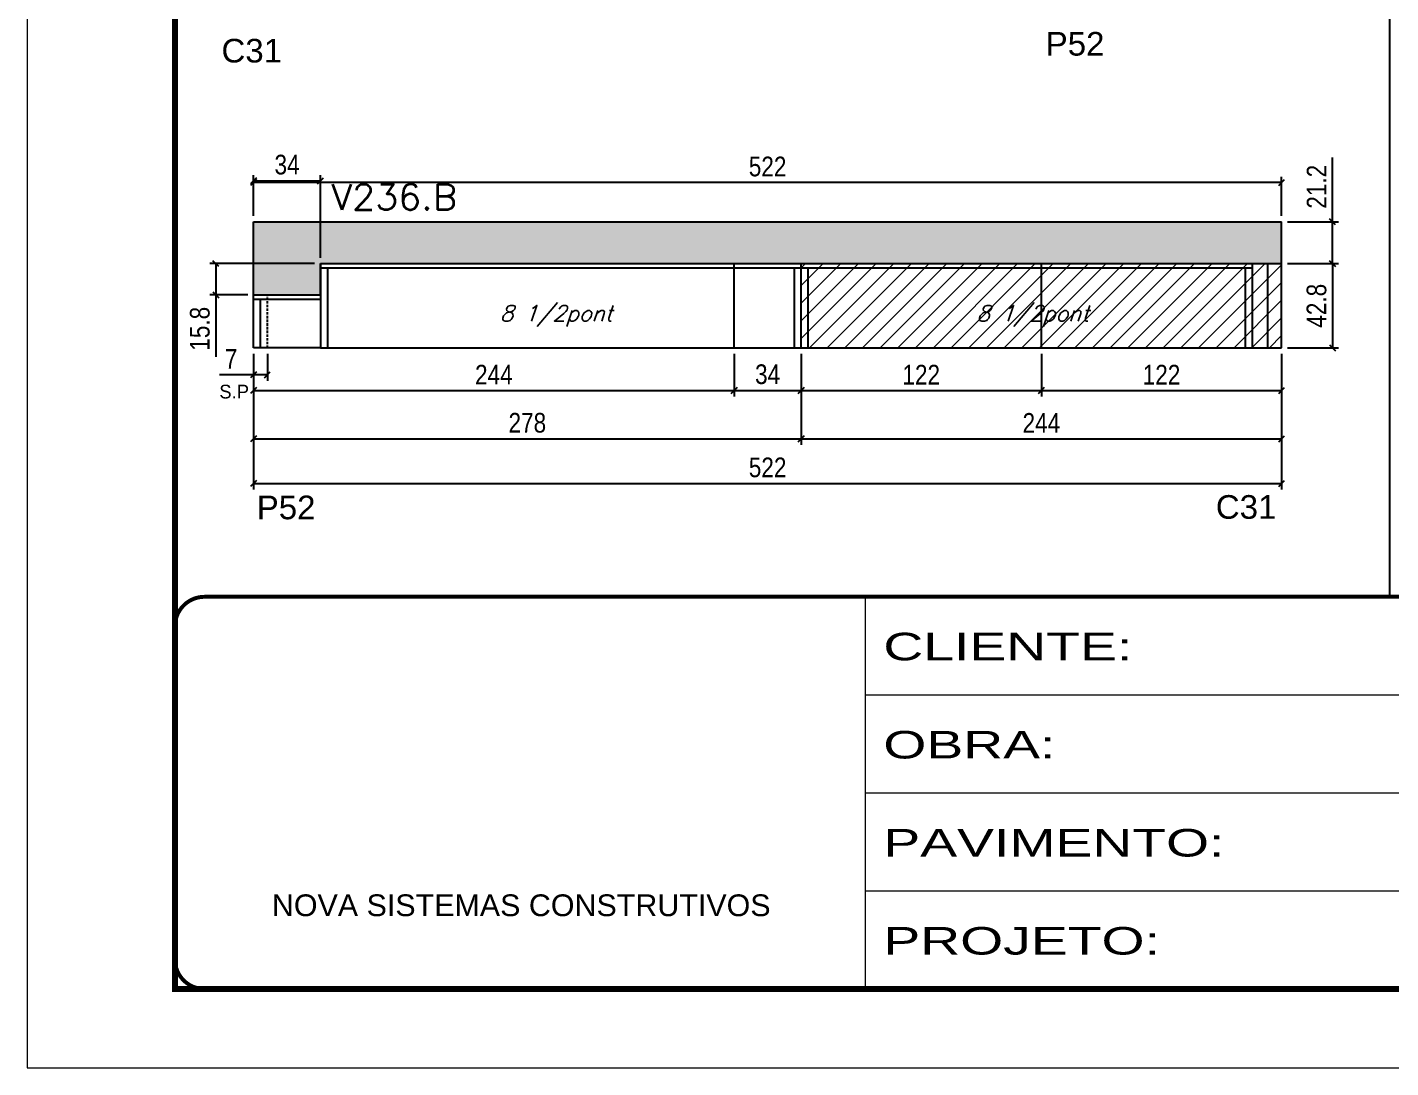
# Model space of a CAD drawing. Extents: x 137137 to 143418, y 10464 to 34486.
# Drawn here: x 138736 to 139428, y 28841 to 29370 of the extents above; entities that cross this region are included whole.
import ezdxf

# ---------------------------------------------------------------- set-up
doc = ezdxf.new("R2010")
doc.units = 0
for name, pattern in [('CONTINUO', [0]), ('DASHED', [0.75, 0.5, -0.25]), ('HIDDEN', [0.375, 0.25, -0.125])]:
    doc.linetypes.add(name, pattern=pattern)
for name, color, linetype in [('5', 5, 'Continuous'), ('COTA', 241, 'Continuous'), ('Painéis', 200, 'Continuous'), ('SARR_2.2x7', 40, 'Continuous'), ('SARR_3.5x7', 81, 'Continuous'), ('texto', 7, 'Continuous')]:
    doc.layers.add(name, color=color, linetype=linetype)
for name, color, linetype, lineweight in [('Folhas', 255, 'Continuous', 9), ('Hachura', 251, 'Continuous', 9), ('SARRAFO DE PRESSAO', 251, 'DASHED', 9), ('Texto Seção', 7, 'Continuous', 15)]:
    doc.layers.add(name, color=color, linetype=linetype, lineweight=lineweight)
doc.styles.add('ARIAL', font='arial.ttf')
doc.styles.add('COTA TECNICA', font='techl___.ttf', dxfattribs={"height": 10})
doc.styles.add('REGUA-120', font='ROMANS.shx', dxfattribs={"height": 15})
doc.styles.add('Romans', font='romans.shx')
doc.styles.add('ROMAS860', font='ROMAS860.SHX')
doc.styles.get("Standard").update_dxf_attribs({"font": 'arial.ttf'})
doc.styles.add('Tecnologia', font='')
doc.styles.get('Tecnologia').set_extended_font_data('Forgotten Futurist')
doc.dimstyles.new('PAINEL', dxfattribs={"dimtxt": 10, "dimasz": 3, "dimexe": 3, "dimexo": 3, "dimgap": 3, "dimtad": 1, "dimdec": 1, "dimzin": 12, "dimdsep": 46, "dimtxsty": 'COTA TECNICA', "dimblk1": 'OBLIQUE', "dimblk2": 'OBLIQUE', "dimsah": 1, "dimcen": 0.9, "dimclrd": 4, "dimclre": 4, "dimclrt": 240, "dimadec": 1, "dimazin": 3, "dimtfac": 1, "dimtdec": 1, "dimtmove": 0, "dimatfit": 3, "dimfxl": 1, "dimtolj": 1, "dimtzin": 12, "dimarcsym": 0})
pattern_1 = [(45, (-1537.1244, 0), (-4.49012806, 4.49012806), [])]

# ---------------------------------------------------------------- blocks, each defined once
blk = doc.blocks.new('9999999999')
at = {"color": 30, "linetype": 'CONTINUO'}
for p, q in [((98564.56, 34230.21), (98564.56, 34429.45)), ((98564.56, 34379.64), (99583.98, 34379.64)), ((98564.56, 34329.83), (99487.98, 34329.83)), ((98564.56, 34280.02), (99487.98, 34280.02))]:
    blk.add_line(p, q, dxfattribs=at)
at = {"color": 30, "linetype": 'CONTINUO', "const_width": 2}
blk.add_lwpolyline([(99583.98, 34230.21), (99583.98, 34414.45, 0.414214), (99568.98, 34429.45), (98228.98, 34429.45, 0.414214), (98213.98, 34414.45), (98213.98, 34245.21, 0.414214), (98228.98, 34230.21), (99583.98, 34230.21)], format="xyb", dxfattribs=at)
at = {"layer": 'Folhas'}
blk.add_lwpolyline([(98138.98, 34190.21), (99623.98, 34190.21), (99623.98, 35240.21), (98138.98, 35240.21)], close=True, dxfattribs=at)
at = {"layer": 'Folhas', "color": 30, "const_width": 3}
blk.add_lwpolyline([(98213.98, 34230.21), (99583.98, 34230.21), (99583.98, 35200.21), (98213.98, 35200.21)], close=True, dxfattribs=at)
at = {"color": 7, "linetype": 'Continuous', "ltscale": 5, "style": 'ARIAL'}
blk.add_text('NOVA SISTEMAS CONSTRUTIVOS', height=11.0592, dxfattribs=at).set_placement((98263.19, 34267.21))
at = {"layer": 'Folhas', "color": 7, "style": 'Tecnologia', "width": 1.5}
for s, p in [('CLIENTE:', (98573.65, 34397.17)), ('OBRA:', (98573.65, 34347.31)), ('PAVIMENTO:', (98573.65, 34297.5)), ('PROJETO:', (98573.65, 34247.69))]:
    blk.add_text(s, height=14, dxfattribs=at).set_placement(p)
blk = doc.blocks.new('_Oblique')
at = {"color": 0, "linetype": 'ByBlock', "lineweight": -2}
blk.add_line((-0.5, -0.5), (0.5, 0.5), dxfattribs=at)
blk = doc.blocks.new('*D5842')
at = {"layer": 'COTA', "color": 4, "linetype": 'ByBlock', "lineweight": -2, "transparency": 16777216}
for p, q in [((138850.7, 29204.17), (138850.7, 29157.97)), ((139128.7, 29204.17), (139128.7, 29157.97)), ((138850.7, 29160.97), (139128.7, 29160.97))]:
    blk.add_line(p, q, dxfattribs=at)
at = {"layer": 'Defpoints', "color": 0, "linetype": 'ByBlock', "transparency": 16777216}
for p in [(138850.7, 29207.17), (139128.7, 29207.17), (139128.7, 29160.97)]:
    blk.add_point(p, dxfattribs=at)
at = {"layer": 'COTA', "color": 4, "linetype": 'ByBlock', "lineweight": -2, "transparency": 16777216, "xscale": 3, "yscale": 3, "zscale": 3, "rotation": 180}
blk.add_blockref('_Oblique', (138850.7, 29160.97), dxfattribs=at)
at = {"layer": 'COTA', "color": 4, "linetype": 'ByBlock', "lineweight": -2, "transparency": 16777216, "xscale": 3, "yscale": 3, "zscale": 3}
blk.add_blockref('_Oblique', (139128.7, 29160.97), dxfattribs=at)
at = {"layer": 'COTA', "color": 240, "linetype": 'ByBlock', "transparency": 16777216, "insert": (138989.7, 29169.07), "char_height": 10, "attachment_point": 5, "style": 'COTA TECNICA'}
blk.add_mtext('\\A1;278', dxfattribs=at)
blk = doc.blocks.new('*D5843')
at = {"layer": 'COTA', "color": 4, "linetype": 'ByBlock', "lineweight": -2, "transparency": 16777216}
for p, q in [((139128.7, 29204.17), (139128.7, 29157.97)), ((139372.7, 29204.17), (139372.7, 29157.97)), ((139128.7, 29160.97), (139372.7, 29160.97))]:
    blk.add_line(p, q, dxfattribs=at)
at = {"layer": 'Defpoints', "color": 0, "linetype": 'ByBlock', "transparency": 16777216}
for p in [(139128.7, 29207.17), (139372.7, 29207.17), (139372.7, 29160.97)]:
    blk.add_point(p, dxfattribs=at)
at = {"layer": 'COTA', "color": 4, "linetype": 'ByBlock', "lineweight": -2, "transparency": 16777216, "xscale": 3, "yscale": 3, "zscale": 3, "rotation": 180}
blk.add_blockref('_Oblique', (139128.7, 29160.97), dxfattribs=at)
at = {"layer": 'COTA', "color": 4, "linetype": 'ByBlock', "lineweight": -2, "transparency": 16777216, "xscale": 3, "yscale": 3, "zscale": 3}
blk.add_blockref('_Oblique', (139372.7, 29160.97), dxfattribs=at)
at = {"layer": 'COTA', "color": 240, "linetype": 'ByBlock', "transparency": 16777216, "insert": (139250.7, 29169.05), "char_height": 10, "attachment_point": 5, "style": 'COTA TECNICA'}
blk.add_mtext('\\A1;244', dxfattribs=at)
blk = doc.blocks.new('*D5844')
at = {"layer": 'COTA', "color": 4, "linetype": 'ByBlock', "lineweight": -2, "transparency": 16777216}
for p, q in [((139375.7, 29249.97), (139401.53, 29249.97)), ((139398.53, 29249.97), (139398.53, 29207.17)), ((139375.7, 29207.17), (139401.53, 29207.17))]:
    blk.add_line(p, q, dxfattribs=at)
at = {"layer": 'Defpoints', "color": 0, "linetype": 'ByBlock', "transparency": 16777216}
for p in [(139372.7, 29249.97), (139372.7, 29207.17), (139398.53, 29207.17)]:
    blk.add_point(p, dxfattribs=at)
at = {"layer": 'COTA', "color": 4, "linetype": 'ByBlock', "lineweight": -2, "transparency": 16777216, "xscale": 3, "yscale": 3, "zscale": 3}
for p, rotation in [((139398.53, 29249.97), 90), ((139398.53, 29207.17), 270)]:
    blk.add_blockref('_Oblique', p, dxfattribs=dict(at, rotation=rotation))
at = {"layer": 'COTA', "color": 240, "linetype": 'ByBlock', "transparency": 16777216, "insert": (139390.44, 29228.57), "char_height": 10, "attachment_point": 5, "rotation": 90, "style": 'COTA TECNICA'}
blk.add_mtext('\\A1;42.8', dxfattribs=at)
blk = doc.blocks.new('*D5845')
at = {"layer": 'COTA', "color": 4, "linetype": 'ByBlock', "lineweight": -2, "transparency": 16777216}
for p, q in [((139398.53, 29271.17), (139398.53, 29303.9)), ((139375.7, 29271.17), (139401.53, 29271.17)), ((139398.53, 29249.97), (139398.53, 29271.17)), ((139375.7, 29249.97), (139401.53, 29249.97))]:
    blk.add_line(p, q, dxfattribs=at)
at = {"layer": 'Defpoints', "color": 0, "linetype": 'ByBlock', "transparency": 16777216}
for p in [(139372.7, 29271.17), (139398.53, 29271.17), (139372.7, 29249.97)]:
    blk.add_point(p, dxfattribs=at)
at = {"layer": 'COTA', "color": 4, "linetype": 'ByBlock', "lineweight": -2, "transparency": 16777216, "xscale": 3, "yscale": 3, "zscale": 3}
for p, rotation in [((139398.53, 29271.17), 90), ((139398.53, 29249.97), 270)]:
    blk.add_blockref('_Oblique', p, dxfattribs=dict(at, rotation=rotation))
at = {"layer": 'COTA', "color": 240, "linetype": 'ByBlock', "transparency": 16777216, "insert": (139390.47, 29289.03), "char_height": 10, "attachment_point": 5, "rotation": 90, "style": 'COTA TECNICA'}
blk.add_mtext('\\A1;21.2', dxfattribs=at)
blk = doc.blocks.new('*D5846')
at = {"layer": 'COTA', "color": 4, "linetype": 'ByBlock', "lineweight": -2, "transparency": 16777216}
for p, q in [((138850.7, 29204.17), (138850.7, 29135.28)), ((139372.7, 29204.17), (139372.7, 29135.28)), ((138850.7, 29138.28), (139372.7, 29138.28))]:
    blk.add_line(p, q, dxfattribs=at)
at = {"layer": 'Defpoints', "color": 0, "linetype": 'ByBlock', "transparency": 16777216}
for p in [(138850.7, 29207.17), (139372.7, 29207.17), (139372.7, 29138.28)]:
    blk.add_point(p, dxfattribs=at)
at = {"layer": 'COTA', "color": 4, "linetype": 'ByBlock', "lineweight": -2, "transparency": 16777216, "xscale": 3, "yscale": 3, "zscale": 3, "rotation": 180}
blk.add_blockref('_Oblique', (138850.7, 29138.28), dxfattribs=at)
at = {"layer": 'COTA', "color": 4, "linetype": 'ByBlock', "lineweight": -2, "transparency": 16777216, "xscale": 3, "yscale": 3, "zscale": 3}
blk.add_blockref('_Oblique', (139372.7, 29138.28), dxfattribs=at)
at = {"layer": 'COTA', "color": 240, "linetype": 'ByBlock', "transparency": 16777216, "insert": (139111.7, 29146.39), "char_height": 10, "attachment_point": 5, "style": 'COTA TECNICA'}
blk.add_mtext('\\A1;522', dxfattribs=at)
blk = doc.blocks.new('*D5873')
at = {"layer": 'COTA', "color": 4, "linetype": 'ByBlock', "lineweight": -2, "transparency": 16777216}
for p, q in [((139128.7, 29204.17), (139128.7, 29182.5)), ((139250.7, 29204.17), (139250.7, 29182.5)), ((139128.7, 29185.5), (139250.7, 29185.5))]:
    blk.add_line(p, q, dxfattribs=at)
at = {"layer": 'Defpoints', "color": 0, "linetype": 'ByBlock', "transparency": 16777216}
for p in [(139128.7, 29207.17), (139250.7, 29207.17), (139250.7, 29185.5)]:
    blk.add_point(p, dxfattribs=at)
at = {"layer": 'COTA', "color": 4, "linetype": 'ByBlock', "lineweight": -2, "transparency": 16777216, "xscale": 3, "yscale": 3, "zscale": 3, "rotation": 180}
blk.add_blockref('_Oblique', (139128.7, 29185.5), dxfattribs=at)
at = {"layer": 'COTA', "color": 4, "linetype": 'ByBlock', "lineweight": -2, "transparency": 16777216, "xscale": 3, "yscale": 3, "zscale": 3}
blk.add_blockref('_Oblique', (139250.7, 29185.5), dxfattribs=at)
at = {"layer": 'COTA', "color": 240, "linetype": 'ByBlock', "transparency": 16777216, "insert": (139189.7, 29193.56), "char_height": 10, "attachment_point": 5, "style": 'COTA TECNICA'}
blk.add_mtext('\\A1;122', dxfattribs=at)
blk = doc.blocks.new('*D5874')
at = {"layer": 'COTA', "color": 4, "linetype": 'ByBlock', "lineweight": -2, "transparency": 16777216}
for p, q in [((139250.7, 29204.17), (139250.7, 29182.5)), ((139372.7, 29204.17), (139372.7, 29182.5)), ((139250.7, 29185.5), (139372.7, 29185.5))]:
    blk.add_line(p, q, dxfattribs=at)
at = {"layer": 'Defpoints', "color": 0, "linetype": 'ByBlock', "transparency": 16777216}
for p in [(139250.7, 29207.17), (139372.7, 29207.17), (139372.7, 29185.5)]:
    blk.add_point(p, dxfattribs=at)
at = {"layer": 'COTA', "color": 4, "linetype": 'ByBlock', "lineweight": -2, "transparency": 16777216, "xscale": 3, "yscale": 3, "zscale": 3, "rotation": 180}
blk.add_blockref('_Oblique', (139250.7, 29185.5), dxfattribs=at)
at = {"layer": 'COTA', "color": 4, "linetype": 'ByBlock', "lineweight": -2, "transparency": 16777216, "xscale": 3, "yscale": 3, "zscale": 3}
blk.add_blockref('_Oblique', (139372.7, 29185.5), dxfattribs=at)
at = {"layer": 'COTA', "color": 240, "linetype": 'ByBlock', "transparency": 16777216, "insert": (139311.7, 29193.56), "char_height": 10, "attachment_point": 5, "style": 'COTA TECNICA'}
blk.add_mtext('\\A1;122', dxfattribs=at)
blk = doc.blocks.new('*D6077')
at = {"layer": 'COTA', "color": 4, "linetype": 'ByBlock', "lineweight": -2, "transparency": 16777216}
for p, q in [((138850.7, 29204.17), (138850.7, 29190.5)), ((138857.7, 29204.17), (138857.7, 29190.5)), ((138850.7, 29193.5), (138833.4, 29193.5)), ((138857.7, 29193.5), (138850.7, 29193.5))]:
    blk.add_line(p, q, dxfattribs=at)
at = {"layer": 'Defpoints', "color": 0, "linetype": 'ByBlock', "transparency": 16777216}
for p in [(138850.7, 29207.17), (138857.7, 29207.17), (138857.7, 29193.5)]:
    blk.add_point(p, dxfattribs=at)
at = {"layer": 'COTA', "color": 4, "linetype": 'ByBlock', "lineweight": -2, "transparency": 16777216, "xscale": 3, "yscale": 3, "zscale": 3, "rotation": 180}
blk.add_blockref('_Oblique', (138850.7, 29193.5), dxfattribs=at)
at = {"layer": 'COTA', "color": 4, "linetype": 'ByBlock', "lineweight": -2, "transparency": 16777216, "xscale": 3, "yscale": 3, "zscale": 3}
blk.add_blockref('_Oblique', (138857.7, 29193.5), dxfattribs=at)
at = {"layer": 'COTA', "color": 240, "linetype": 'ByBlock', "transparency": 16777216, "insert": (138839.27, 29201.58), "char_height": 10, "attachment_point": 5, "style": 'COTA TECNICA'}
blk.add_mtext('\\A1;7', dxfattribs=at)
blk = doc.blocks.new('*D6247')
at = {"layer": 'COTA', "color": 4, "lineweight": -2, "transparency": 16777216}
for p, q in [((138850.7, 29204.17), (138850.7, 29182.5)), ((139094.7, 29204.17), (139094.7, 29182.5)), ((138850.7, 29185.5), (139094.7, 29185.5))]:
    blk.add_line(p, q, dxfattribs=at)
at = {"layer": 'Defpoints', "color": 0, "transparency": 16777216}
for p in [(138850.7, 29207.17), (139094.7, 29207.17), (139094.7, 29185.5)]:
    blk.add_point(p, dxfattribs=at)
at = {"layer": 'COTA', "color": 4, "lineweight": -2, "transparency": 16777216, "xscale": 3, "yscale": 3, "zscale": 3, "rotation": 180}
blk.add_blockref('_Oblique', (138850.7, 29185.5), dxfattribs=at)
at = {"layer": 'COTA', "color": 4, "lineweight": -2, "transparency": 16777216, "xscale": 3, "yscale": 3, "zscale": 3}
blk.add_blockref('_Oblique', (139094.7, 29185.5), dxfattribs=at)
at = {"layer": 'COTA', "color": 240, "transparency": 16777216, "insert": (138972.7, 29193.57), "char_height": 10, "attachment_point": 5, "style": 'COTA TECNICA'}
blk.add_mtext('\\A1;244', dxfattribs=at)
blk = doc.blocks.new('*D6248')
at = {"layer": 'COTA', "color": 4, "lineweight": -2, "transparency": 16777216}
for p, q in [((139094.7, 29204.17), (139094.7, 29182.5)), ((139128.7, 29204.17), (139128.7, 29182.5)), ((139094.7, 29185.5), (139128.7, 29185.5))]:
    blk.add_line(p, q, dxfattribs=at)
at = {"layer": 'Defpoints', "color": 0, "transparency": 16777216}
for p in [(139094.7, 29207.17), (139128.7, 29207.17), (139128.7, 29185.5)]:
    blk.add_point(p, dxfattribs=at)
at = {"layer": 'COTA', "color": 4, "lineweight": -2, "transparency": 16777216, "xscale": 3, "yscale": 3, "zscale": 3, "rotation": 180}
blk.add_blockref('_Oblique', (139094.7, 29185.5), dxfattribs=at)
at = {"layer": 'COTA', "color": 4, "lineweight": -2, "transparency": 16777216, "xscale": 3, "yscale": 3, "zscale": 3}
blk.add_blockref('_Oblique', (139128.7, 29185.5), dxfattribs=at)
at = {"layer": 'COTA', "color": 240, "transparency": 16777216, "insert": (139111.7, 29193.72), "char_height": 10, "attachment_point": 5, "style": 'COTA TECNICA'}
blk.add_mtext('\\A1;34', dxfattribs=at)
blk = doc.blocks.new('*D6249')
at = {"layer": 'COTA', "color": 4, "lineweight": -2, "transparency": 16777216}
for p, q in [((138881.7, 29249.97), (138828.57, 29249.97)), ((138831.57, 29249.97), (138831.57, 29234.17)), ((138847.7, 29234.17), (138828.57, 29234.17)), ((138831.57, 29234.17), (138831.57, 29202.59))]:
    blk.add_line(p, q, dxfattribs=at)
at = {"layer": 'Defpoints', "color": 0, "transparency": 16777216}
for p in [(138884.7, 29249.97), (138831.57, 29234.17), (138850.7, 29234.17)]:
    blk.add_point(p, dxfattribs=at)
at = {"layer": 'COTA', "color": 4, "lineweight": -2, "transparency": 16777216, "xscale": 3, "yscale": 3, "zscale": 3}
for p, rotation in [((138831.57, 29249.97), 90), ((138831.57, 29234.17), 270)]:
    blk.add_blockref('_Oblique', p, dxfattribs=dict(at, rotation=rotation))
at = {"layer": 'COTA', "color": 240, "transparency": 16777216, "insert": (138823.44, 29216.88), "char_height": 10, "attachment_point": 5, "rotation": 90, "style": 'COTA TECNICA'}
blk.add_mtext('\\A1;15.8', dxfattribs=at)
blk = doc.blocks.new('*D6078')
at = {"layer": 'COTA', "color": 4, "lineweight": -2, "transparency": 16777216}
for p, q in [((138850.7, 29274.17), (138850.7, 29294.99)), ((138850.7, 29291.99), (138884.7, 29291.99)), ((138884.7, 29252.97), (138884.7, 29294.99))]:
    blk.add_line(p, q, dxfattribs=at)
at = {"layer": 'Defpoints', "color": 0, "transparency": 16777216}
for p in [(138884.7, 29291.99), (138850.7, 29271.17), (138884.7, 29249.97)]:
    blk.add_point(p, dxfattribs=at)
at = {"layer": 'COTA', "color": 4, "lineweight": -2, "transparency": 16777216, "xscale": 3, "yscale": 3, "zscale": 3, "rotation": 180}
blk.add_blockref('_Oblique', (138850.7, 29291.99), dxfattribs=at)
at = {"layer": 'COTA', "color": 4, "lineweight": -2, "transparency": 16777216, "xscale": 3, "yscale": 3, "zscale": 3}
blk.add_blockref('_Oblique', (138884.7, 29291.99), dxfattribs=at)
at = {"layer": 'COTA', "color": 240, "transparency": 16777216, "insert": (138867.7, 29300.21), "char_height": 10, "attachment_point": 5, "style": 'COTA TECNICA'}
blk.add_mtext('\\A1;34', dxfattribs=at)
blk = doc.blocks.new('*D6320')
at = {"layer": 'COTA', "color": 4, "lineweight": -2, "ltscale": 25, "transparency": 16777216}
for p, q in [((138850.7, 29274.17), (138850.7, 29294.14)), ((139372.7, 29291.14), (138850.7, 29291.14)), ((139372.7, 29274.17), (139372.7, 29294.14))]:
    blk.add_line(p, q, dxfattribs=at)
at = {"layer": 'Defpoints', "color": 0, "ltscale": 25, "transparency": 16777216}
for p in [(138850.7, 29291.14), (138850.7, 29271.17), (139372.7, 29271.17)]:
    blk.add_point(p, dxfattribs=at)
at = {"layer": 'COTA', "color": 4, "lineweight": -2, "ltscale": 25, "transparency": 16777216, "xscale": 3, "yscale": 3, "zscale": 3, "rotation": 180}
blk.add_blockref('_Oblique', (138850.7, 29291.14), dxfattribs=at)
at = {"layer": 'COTA', "color": 4, "lineweight": -2, "ltscale": 25, "transparency": 16777216, "xscale": 3, "yscale": 3, "zscale": 3}
blk.add_blockref('_Oblique', (139372.7, 29291.14), dxfattribs=at)
at = {"layer": 'COTA', "color": 240, "ltscale": 25, "transparency": 16777216, "insert": (139111.7, 29299.25), "char_height": 10, "attachment_point": 5, "style": 'COTA TECNICA'}
blk.add_mtext('\\A1;522', dxfattribs=at)

msp = doc.modelspace()

# ---------------------------------------------------------------- hatches: boundary and pattern name
at = {"layer": 'COTA', "linetype": 'ByBlock'}
h = msp.add_hatch(dxfattribs=at)
h.set_pattern_fill('AR-CONC', color=256, scale=0.03)
h.set_pattern_definition([(50, (-3170, 0), (5.46554007, -0.47817257), [0.5715, -6.2865]), (355, (-3170, 0), (-1.05730264, 5.73170536), [0.4572, -5.02921753]), (100.4514447, (-3169.5445, -0.04), (4.40823741, 5.25353256), [0.48570026, -5.34270734]), (46.1842, (-3170, 1.524), (8.13237123, -1.26126984), [0.85725, -9.42975]), (96.6355576, (-3169.322, 1.419), (7.122124, 7.42278374), [0.7285507, -8.01406824]), (351.184151, (-3170, 1.524), (7.122124, 7.42278374), [0.685799, -7.54379196]), (21, (-3169.238, 1.143), (4.54843174, -3.06795595), [0.5715, -6.2865]), (326, (-3169.238, 1.143), (1.85406085, 5.52563898), [0.4572, -5.0292]), (71.451445, (-3168.859, 0.8873), (6.40249258, 2.45768307), [0.48570026, -5.34269813]), (37.5, (-3170, 0), (0.092658098, 2.536651166), [0, -4.96824, 0, -5.1054, 0, -5.04825]), (7.5, (-3170, 0), (2.004589875, 3.005417245), [0, -2.91084, 0, -4.85394, 0, -1.92405]), (327.5, (-3171.6993, 0), (4.067717855, -0.17186232), [0, -1.905, 0, -5.9436, 0, -7.8867]), (317.5, (-3172.4613, 0), (4.44387544, 0.76279473), [0, -2.4765, 0, -3.94716, 0, -5.6007])])
h.paths.add_polyline_path([(138884.7, 29249.97), (139372.7, 29249.97), (139372.7, 29271.17), (138850.7, 29271.17), (138850.7, 29234.17), (138884.7, 29234.17)])
at = {"layer": 'Hachura', "linetype": 'ByBlock'}
h = msp.add_hatch(dxfattribs=at)
h.set_pattern_fill('ANSI31', color=256, scale=2)
h.set_pattern_definition(pattern_1)
h.paths.add_polyline_path([(139250.7, 29249.97), (139128.7, 29249.97), (139128.7, 29207.17), (139250.7, 29207.17)])
h = msp.add_hatch(dxfattribs=at)
h.set_pattern_fill('ANSI31', color=256, scale=2)
h.set_pattern_definition(pattern_1)
h.paths.add_polyline_path([(139372.7, 29249.97), (139250.7, 29249.97), (139250.7, 29207.17), (139372.7, 29207.17)])

# ---------------------------------------------------------------- linework, layer by layer
at = {"layer": 'COTA', "linetype": 'ByBlock'}
for p, q in [((139427.54, 29851.48), (139427.54, 29080.72)), ((138850.7, 29271.17), (139372.7, 29271.17)), ((138850.7, 29234.17), (138850.7, 29271.17)), ((139372.7, 29249.97), (139372.7, 29271.17))]:
    msp.add_line(p, q, dxfattribs=at)
at = {"layer": 'Painéis', "linetype": 'ByBlock'}
for p, q in [((138884.7, 29249.97), (139372.7, 29249.97)), ((138884.7, 29234.17), (138884.7, 29249.97)), ((139128.7, 29207.17), (139128.7, 29249.97)), ((139250.7, 29207.17), (139250.7, 29249.97)), ((139372.7, 29207.17), (139372.7, 29249.97)), ((138884.7, 29207.17), (139372.7, 29207.17))]:
    msp.add_line(p, q, dxfattribs=at)
at = {"layer": 'Painéis'}
for p, q in [((139094.7, 29207.17), (139094.7, 29249.97)), ((138850.7, 29207.17), (138850.7, 29234.17)), ((138850.7, 29234.17), (138884.7, 29234.17)), ((138884.7, 29207.17), (138850.7, 29207.17))]:
    msp.add_line(p, q, dxfattribs=at)
at = {"layer": 'SARR_2.2x7', "linetype": 'Continuous'}
for p, q in [((139365.7, 29207.17), (139365.7, 29249.97)), ((138884.7, 29247.77), (139128.7, 29247.77)), ((139128.7, 29247.77), (139357.7, 29247.77)), ((138850.7, 29231.97), (138884.7, 29231.97))]:
    msp.add_line(p, q, dxfattribs=at)
at = {"layer": 'SARR_2.2x7', "linetype": 'HIDDEN', "ltscale": 5}
msp.add_line((138857.7, 29207.17), (138857.7, 29234.17), dxfattribs=at)
at = {"layer": 'SARR_3.5x7'}
for p, q in [((138884.7, 29249.97), (138884.7, 29207.17)), ((139357.7, 29249.97), (139357.7, 29207.17)), ((138888.2, 29247.77), (138888.2, 29207.17)), ((139125.2, 29247.77), (139125.2, 29207.17)), ((139132.2, 29247.77), (139132.2, 29207.17)), ((139354.2, 29247.77), (139354.2, 29207.17)), ((138854.2, 29207.17), (138854.2, 29231.97))]:
    msp.add_line(p, q, dxfattribs=at)

# ---------------------------------------------------------------- block references
at = {"layer": 'SARRAFO DE PRESSAO', "color": 6, "linetype": 'ByBlock'}
msp.add_blockref('9999999999', (40596.81, -5348.73), dxfattribs=at)

# ---------------------------------------------------------------- texts
at = {"layer": '5', "linetype": 'Continuous'}
for s, p in [('P52', (139252.9, 29355.65)), ('C31', (138834.4, 29352.15)), ('P52', (138852.3, 29120.12)), ('C31', (139339.28, 29120.36))]:
    msp.add_text(s, height=12, rotation=0.00004, dxfattribs=at).set_placement(p)
at = {"layer": 'texto', "color": 2, "char_height": 8, "attachment_point": 5, "style": 'Romans'}
for insert in [(139004.31, 29223.44), (139246.31, 29223.44)]:
    msp.add_mtext('{\\Q19;\\C256;8 1/2pont}', dxfattribs=dict(at, insert=insert))
at = {"layer": 'texto', "color": 4, "insert": (138840.83, 29184.91), "char_height": 7, "attachment_point": 5, "style": 'ROMAS860'}
msp.add_mtext('S.P', dxfattribs=at)
at = {"layer": 'Texto Seção', "style": 'REGUA-120', "width": 1.05}
msp.add_text('V236.B', height=13, dxfattribs=at).set_placement((138890.21, 29277.35))

# ---------------------------------------------------------------- dimensions: what is measured, and where the dimension line sits
at = {"layer": 'COTA'}
for base, p1, p2, picture, middle in [((138884.7, 29291.99), (138850.7, 29271.17), (138884.7, 29249.97), '*D6078', (138867.7, 29300.21)), ((139094.7, 29185.5), (138850.7, 29207.17), (139094.7, 29207.17), '*D6247', (138972.7, 29193.57))]:
    dim = msp.add_linear_dim(base=base, p1=p1, p2=p2, dimstyle='PAINEL', dxfattribs=at)
    dim.commit()
    dim.dimension.update_dxf_attribs({"geometry": picture, "text_midpoint": middle})
at = {"layer": 'COTA', "ltscale": 25}
dim = msp.add_linear_dim(base=(138850.7, 29291.14), p1=(139372.7, 29271.17), p2=(138850.7, 29271.17), dimstyle='PAINEL', dxfattribs=at)
dim.commit()
dim.dimension.update_dxf_attribs({"geometry": '*D6320', "text_midpoint": (139111.7, 29299.25)})
at = {"layer": 'COTA', "linetype": 'ByBlock'}
for base, p2, picture, middle in [((139398.53, 29271.17), (139372.7, 29271.17), '*D5845', (139390.47, 29289.03)), ((139398.53, 29207.17), (139372.7, 29207.17), '*D5844', (139390.44, 29228.57))]:
    dim = msp.add_linear_dim(base=base, p1=(139372.7, 29249.97), p2=p2, angle=90, dimstyle='PAINEL', dxfattribs=at)
    dim.commit()
    dim.dimension.update_dxf_attribs({"geometry": picture, "text_midpoint": middle})
at = {"layer": 'COTA'}
dim = msp.add_linear_dim(base=(138831.57, 29234.17), p1=(138884.7, 29249.97), p2=(138850.7, 29234.17), angle=90, dimstyle='PAINEL', dxfattribs=at)
dim.commit()
dim.dimension.update_dxf_attribs({"geometry": '*D6249', "text_midpoint": (138823.44, 29216.88)})
at = {"layer": 'COTA', "linetype": 'ByBlock'}
dim = msp.add_linear_dim(base=(138857.7, 29193.5), p1=(138850.7, 29207.17), p2=(138857.7, 29207.17), angle=180, dimstyle='PAINEL', dxfattribs=at)
dim.commit()
dim.dimension.update_dxf_attribs({"geometry": '*D6077', "text_midpoint": (138839.27, 29193.5), "dimtype": 160})
for base, p1, p2, picture, middle in [((139128.7, 29160.97), (138850.7, 29207.17), (139128.7, 29207.17), '*D5842', (138989.7, 29169.07)), ((139372.7, 29138.28), (138850.7, 29207.17), (139372.7, 29207.17), '*D5846', (139111.7, 29146.39)), ((139250.7, 29185.5), (139128.7, 29207.17), (139250.7, 29207.17), '*D5873', (139189.7, 29193.56))]:
    dim = msp.add_linear_dim(base=base, p1=p1, p2=p2, dimstyle='PAINEL', dxfattribs=at)
    dim.commit()
    dim.dimension.update_dxf_attribs({"geometry": picture, "text_midpoint": middle})
at = {"layer": 'COTA'}
dim = msp.add_linear_dim(base=(139128.7, 29185.5), p1=(139094.7, 29207.17), p2=(139128.7, 29207.17), dimstyle='PAINEL', override={"dimtmove": 1}, dxfattribs=at)
dim.commit()
dim.dimension.update_dxf_attribs({"geometry": '*D6248', "text_midpoint": (139111.7, 29193.72)})
at = {"layer": 'COTA', "linetype": 'ByBlock'}
for base, p1, picture, middle in [((139372.7, 29160.97), (139128.7, 29207.17), '*D5843', (139250.7, 29169.05)), ((139372.7, 29185.5), (139250.7, 29207.17), '*D5874', (139311.7, 29193.56))]:
    dim = msp.add_linear_dim(base=base, p1=p1, p2=(139372.7, 29207.17), dimstyle='PAINEL', override={"dimtmove": 1}, dxfattribs=at)
    dim.commit()
    dim.dimension.update_dxf_attribs({"geometry": picture, "text_midpoint": middle})

doc.saveas('drawing.dxf')
